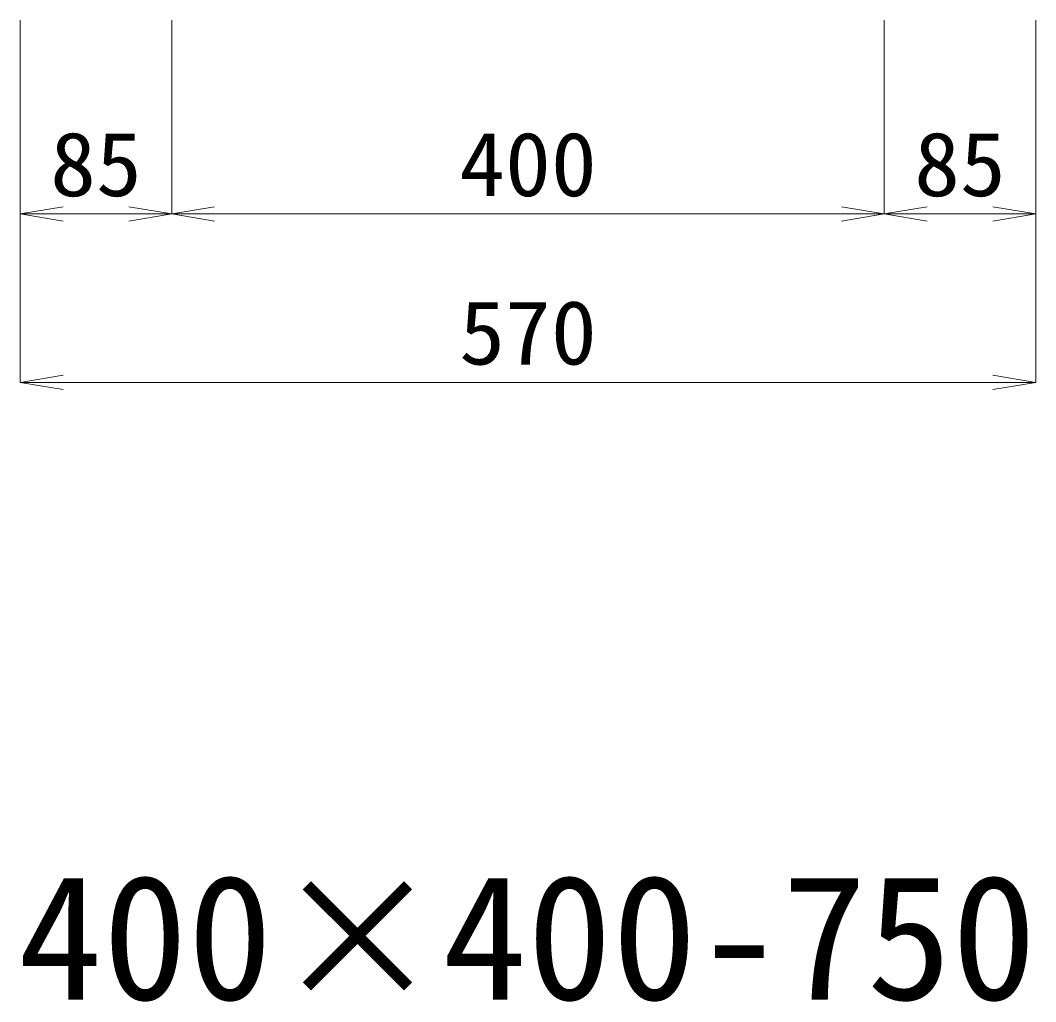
# Model space of a CAD drawing. Units: millimetres at full size. Extents: x -734 to 58102, y 49499 to 87169.
# Drawn here: x 34001 to 34571, y 63380 to 63931 of the extents above; entities that cross this region are included whole.
import ezdxf
from ezdxf.enums import TextEntityAlignment as Align

# ---------------------------------------------------------------- set-up
doc = ezdxf.new("R2010")
doc.units = ezdxf.units.MM
doc.header["$LTSCALE"] = 50
doc.layers.add('0_2', color=7, linetype='Continuous')
doc.layers.add('寸法線', color=7, linetype='Continuous', lineweight=13)
doc.styles.add('ＭＳ 明朝', font='')
doc.styles.get('ＭＳ 明朝').set_extended_font_data('MS Mincho')

# ---------------------------------------------------------------- blocks, each defined once
blk = doc.blocks.new('open_arrow')
at = {"color": 0, "linetype": 'Continuous', "lineweight": -2}
blk.add_lwpolyline([(7.5, 1.25), (0, 0), (7.5, -1.25)], dxfattribs=at)

msp = doc.modelspace()

# ---------------------------------------------------------------- linework, layer by layer
at = {"layer": '寸法線'}
for p, q in [((34001.09, 63931.18), (34001.09, 63822.46)), ((34001.09, 63931.18), (34001.09, 63727.94)), ((34086.09, 63931.18), (34086.09, 63822.46)), ((34086.09, 63931.18), (34086.09, 63822.46)), ((34486.09, 63931.18), (34486.09, 63822.46)), ((34486.09, 63931.18), (34486.09, 63822.46)), ((34571.09, 63931.18), (34571.09, 63822.46)), ((34571.09, 63931.18), (34571.09, 63727.94)), ((34001.09, 63822.46), (34086.09, 63822.46)), ((34086.09, 63822.46), (34486.09, 63822.46)), ((34486.09, 63822.46), (34571.09, 63822.46)), ((34001.09, 63727.94), (34571.09, 63727.94))]:
    msp.add_line(p, q, dxfattribs=at)

# ---------------------------------------------------------------- block references
at = {"layer": '寸法線', "xscale": 3.2, "yscale": 3.2}
for p in [(34001.09, 63822.46), (34086.09, 63822.46), (34486.09, 63822.46), (34001.09, 63727.94)]:
    msp.add_blockref('open_arrow', p, dxfattribs=at)
at = {"layer": '寸法線', "xscale": 3.2, "yscale": 3.2, "rotation": 180}
for p in [(34086.09, 63822.46), (34486.09, 63822.46), (34571.09, 63822.46), (34571.09, 63727.94)]:
    msp.add_blockref('open_arrow', p, dxfattribs=at)

# ---------------------------------------------------------------- texts
at = {"layer": '0_2', "style": 'ＭＳ 明朝'}
msp.add_text('400×400-750', height=70.05, dxfattribs=at).set_placement((34285.61, 63416.46), align=Align.MIDDLE_CENTER)
at = {"layer": '寸法線', "style": 'ＭＳ 明朝', "width": 1.05}
for s, p in [('85', (34043.59, 63850.48)), ('400', (34286.09, 63850.48)), ('85', (34528.59, 63850.48)), ('570', (34286.09, 63755.96))]:
    msp.add_text(s, height=36.03, dxfattribs=at).set_placement(p, align=Align.MIDDLE_CENTER)

doc.saveas('drawing.dxf')
